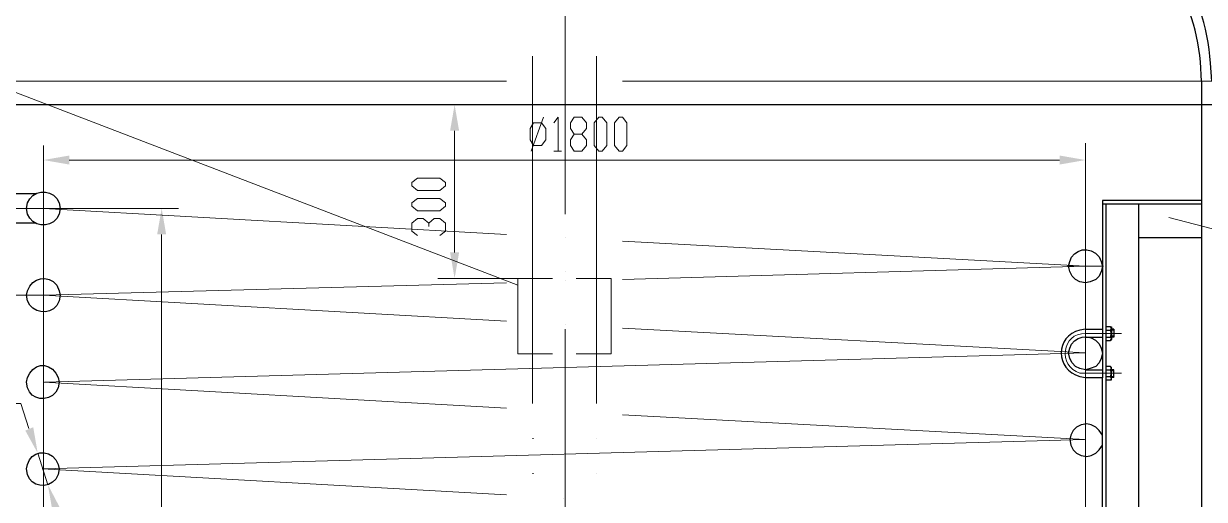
# Model space of a CAD drawing. Header units: millimetres. Extents: x 1435 to 2259, y 1083 to 2249.
# Drawn here: x 1595.8 to 1784.5, y 1907.4 to 1983.4 of the extents above; entities that cross this region are included whole.
import ezdxf

# ---------------------------------------------------------------- set-up
doc = ezdxf.new("R2010")
doc.units = ezdxf.units.MM
doc.layers.add('1', color=7, linetype='Continuous')

msp = doc.modelspace()

# ---------------------------------------------------------------- hatches: boundary and pattern name
h = msp.add_hatch(color=0)
h.dxf.hatch_style = 2
h.paths.add_polyline_path([(1663.95, 1966.28), (1665.39, 1966.28), (1664.67, 1970.42)])
h = msp.add_hatch(color=0)
h.dxf.hatch_style = 2
h.paths.add_polyline_path([(1603.11, 1962.32), (1603.11, 1960.88), (1598.97, 1961.6)])
h = msp.add_hatch(color=0)
h.dxf.hatch_style = 2
h.paths.add_polyline_path([(1761.33, 1962.32), (1761.33, 1960.88), (1765.47, 1961.6)])
h = msp.add_hatch(color=0)
h.dxf.hatch_style = 2
h.paths.add_polyline_path([(1617.15, 1949.72), (1618.59, 1949.72), (1617.87, 1953.86)])
h = msp.add_hatch(color=0)
h.dxf.hatch_style = 2
h.paths.add_polyline_path([(1663.95, 1946.84), (1665.39, 1946.84), (1664.67, 1942.7)])
h = msp.add_hatch(color=0)
h.dxf.hatch_style = 2
h.paths.add_polyline_path([(1597.35, 1918.94), (1596.09, 1918.4), (1598.07, 1914.8)])
h = msp.add_hatch(color=0)
h.dxf.hatch_style = 2
h.paths.add_polyline_path([(1601.67, 1905.98), (1600.41, 1905.62), (1599.69, 1909.76)])

# ---------------------------------------------------------------- linework, layer by layer
at = {"layer": '1', "color": 0, "lineweight": 9}
for points in [[(1682.31, 2100.92), (1682.31, 1952.96)], [(1674.75, 1941.62), (1500.33, 2008.58)], [(1677.09, 1978.16), (1677.09, 1922.72)], [(1687.35, 1978.16), (1687.35, 1922.72)], [(1578.81, 1974.2), (1672.95, 1974.2)], [(1682.31, 1974.2), (1682.31, 1974.2)], [(1691.49, 1974.2), (1785.63, 1974.2)], [(1670.61, 1970.42), (1661.97, 1970.42)], [(1677.27, 1963.94), (1676.73, 1964.84), (1676.73, 1966.64), (1677.27, 1967.54), (1678.53, 1967.54), (1679.25, 1966.64), (1679.25, 1964.84), (1678.53, 1963.94), (1677.27, 1963.94)], [(1676.91, 1963.04), (1678.89, 1968.44)], [(1680.51, 1967.54), (1681.23, 1968.44), (1681.23, 1963.04)], [(1683.75, 1963.04), (1683.21, 1963.94), (1683.21, 1964.84), (1683.75, 1965.74), (1685.01, 1965.74), (1685.73, 1966.64), (1685.73, 1967.54), (1685.01, 1968.44), (1683.75, 1968.44), (1683.21, 1967.54), (1683.21, 1966.64), (1683.75, 1965.74)], [(1687.71, 1963.04), (1686.99, 1963.94), (1686.99, 1967.54), (1687.71, 1968.44), (1688.25, 1968.44), (1688.97, 1967.54), (1688.97, 1963.94), (1688.25, 1963.04), (1687.71, 1963.04)], [(1690.95, 1963.04), (1690.23, 1963.94), (1690.23, 1967.54), (1690.95, 1968.44), (1691.49, 1968.44), (1692.21, 1967.54), (1692.21, 1963.94), (1691.49, 1963.04), (1690.95, 1963.04)], [(1664.67, 1966.28), (1664.67, 1946.84)], [(1685.01, 1965.74), (1685.73, 1964.84), (1685.73, 1963.94), (1685.01, 1963.04), (1683.75, 1963.04)], [(1598.97, 1963.94), (1598.97, 1958.72)], [(1765.47, 1959.08), (1765.47, 1964.3)], [(1680.51, 1963.04), (1681.77, 1963.04)], [(1603.11, 1961.6), (1761.33, 1961.6)], [(1598.97, 1959.08), (1598.97, 1875.38)], [(1663.23, 1957.46), (1662.33, 1956.74), (1658.73, 1956.74), (1657.83, 1957.46), (1657.83, 1958), (1658.73, 1958.72), (1662.33, 1958.72), (1663.23, 1958), (1663.23, 1957.46)], [(1765.47, 1959.08), (1765.47, 1875.38)], [(1663.23, 1954.22), (1662.33, 1953.5), (1658.73, 1953.5), (1657.83, 1954.22), (1657.83, 1954.76), (1658.73, 1955.48), (1662.33, 1955.48), (1663.23, 1954.76), (1663.23, 1954.22)], [(1598.97, 1953.86), (1557.75, 1953.86)], [(1598.97, 1953.86), (1588.71, 1953.86)], [(1598.97, 1953.86), (1672.95, 1949.72)], [(1598.97, 1953.86), (1620.57, 1953.86)], [(1658.73, 1949.54), (1657.83, 1950.26), (1657.83, 1951.52), (1658.73, 1952.24), (1659.63, 1952.24), (1660.53, 1951.52), (1660.53, 1950.98)], [(1660.53, 1951.52), (1661.43, 1952.24), (1662.33, 1952.24), (1663.23, 1951.52), (1663.23, 1950.26), (1662.33, 1949.54)], [(1778.79, 1952.42), (1875.99, 1927.22)], [(1617.87, 1949.72), (1617.87, 1791.68)], [(1682.31, 1949.18), (1682.31, 1949.18)], [(1691.49, 1948.64), (1765.47, 1944.68)], [(1765.47, 1941.8), (1765.47, 1947.56)], [(1682.31, 1943.78), (1682.31, 1943.78)], [(1691.49, 1942.52), (1765.47, 1944.68)], [(1762.59, 1944.68), (1768.35, 1944.68)], [(1598.97, 1940), (1672.95, 1941.98)], [(1674.75, 1942.7), (1661.97, 1942.7)], [(1674.75, 1930.64), (1674.75, 1942.7), (1680.33, 1942.7)], [(1682.31, 1942.34), (1682.31, 1942.34)], [(1684.11, 1942.7), (1689.69, 1942.7)], [(1689.69, 1942.7), (1689.69, 1930.64)], [(1598.97, 1940), (1588.71, 1940)], [(1598.97, 1940), (1672.95, 1935.86)], [(1682.31, 1935.32), (1682.31, 1935.32)], [(1682.31, 1934.6), (1682.31, 1786.82)], [(1691.49, 1934.78), (1765.47, 1930.82)], [(1769.97, 1934.42), (1769.61, 1934.42)], [(1769.97, 1933.52), (1769.61, 1933.52)], [(1599.15, 1926.14), (1765.47, 1930.82)], [(1674.75, 1930.64), (1680.33, 1930.64)], [(1684.11, 1930.64), (1689.69, 1930.64)], [(1769.97, 1927.94), (1769.61, 1927.94)], [(1598.97, 1926.14), (1672.95, 1922)], [(1765.47, 1927.58), (1771.23, 1927.58)], [(1769.97, 1927.04), (1769.61, 1927.04)], [(1570.71, 1922.72), (1595.37, 1922.72), (1596.63, 1918.76)], [(1682.31, 1921.46), (1682.31, 1921.46)], [(1691.49, 1920.92), (1765.47, 1916.96)], [(1598.97, 1912.28), (1765.29, 1916.96)], [(1677.09, 1917.14), (1677.27, 1917.14)], [(1687.35, 1917.14), (1687.35, 1917.14)], [(1599.69, 1909.76), (1598.07, 1914.8)], [(1598.79, 1912.28), (1672.95, 1908.14)], [(1677.09, 1911.56), (1677.27, 1911.56)], [(1687.35, 1911.56), (1687.35, 1911.56)], [(1682.13, 1907.6), (1682.13, 1907.6)]]:
    msp.add_lwpolyline(points, dxfattribs=at)
at = {"layer": '1', "color": 0, "lineweight": 25}
for points in [[(1784.01, 1974.2), (1784.01, 1970.42)], [(1785.63, 1970.42), (1578.81, 1970.42)], [(1784.01, 1970.42), (1784.01, 1780.7)], [(1597.71, 1956.2), (1565.13, 1956.2)], [(1784.01, 1955.12), (1768.17, 1955.12), (1767.99, 1728.5)], [(1784.01, 1954.58), (1768.17, 1954.58)], [(1768.71, 1954.58), (1768.71, 1728.86)], [(1773.93, 1954.58), (1773.93, 1733.36)], [(1597.71, 1951.52), (1565.13, 1951.52)], [(1784.01, 1949.18), (1773.93, 1949.18)], [(1765.47, 1934.6), (1768.17, 1934.6)], [(1768.71, 1934.96), (1768.71, 1934.78), (1768.71, 1934.42), (1768.71, 1933.88), (1768.71, 1933.34), (1768.71, 1933.16), (1768.71, 1932.8), (1769.43, 1932.8)], [(1768.71, 1934.96), (1768.71, 1934.96)], [(1768.71, 1934.96), (1768.71, 1932.98)], [(1769.43, 1934.96), (1768.71, 1934.96)], [(1768.71, 1934.42), (1769.43, 1934.42)], [(1769.43, 1933.34), (1769.61, 1933.88), (1769.43, 1934.42), (1769.61, 1934.78), (1769.43, 1934.96)], [(1769.43, 1934.96), (1769.61, 1934.96), (1769.61, 1932.98), (1769.43, 1932.8)], [(1769.97, 1934.6), (1769.61, 1934.6)], [(1769.97, 1934.6), (1769.97, 1933.34)], [(1765.47, 1933.34), (1768.17, 1933.34)], [(1768.71, 1933.34), (1769.43, 1933.34)], [(1768.71, 1932.98), (1768.71, 1932.8)], [(1769.43, 1932.8), (1769.61, 1933.16), (1769.43, 1933.34)], [(1769.97, 1933.34), (1769.61, 1933.34)], [(1765.47, 1928.12), (1768.17, 1928.12)], [(1768.71, 1928.66), (1768.71, 1928.3), (1768.71, 1928.12)], [(1769.43, 1928.66), (1768.71, 1928.66), (1768.71, 1928.48), (1768.71, 1926.5)], [(1768.71, 1926.5), (1769.43, 1926.5), (1769.61, 1926.5), (1769.61, 1928.48)], [(1768.71, 1928.12), (1768.71, 1927.58), (1768.71, 1927.04)], [(1768.71, 1928.12), (1769.43, 1928.12)], [(1769.43, 1928.66), (1769.61, 1928.48)], [(1769.43, 1926.5), (1769.61, 1926.68), (1769.43, 1927.04), (1769.61, 1927.58), (1769.43, 1928.12), (1769.61, 1928.3), (1769.43, 1928.66)], [(1769.97, 1928.12), (1769.61, 1928.12)], [(1769.97, 1926.86), (1769.97, 1928.12)], [(1765.47, 1926.86), (1768.17, 1926.86)], [(1768.71, 1927.04), (1768.71, 1926.68), (1768.71, 1926.5)], [(1768.71, 1927.04), (1769.43, 1927.04)], [(1768.71, 1926.5), (1768.71, 1926.5)], [(1769.97, 1926.86), (1769.61, 1926.86)], [(1768.17, 1916.96), (1768.17, 1917.68), (1767.63, 1918.4), (1767.09, 1918.94), (1766.37, 1919.3), (1765.65, 1919.48), (1764.75, 1919.3), (1764.03, 1918.94), (1763.49, 1918.4), (1763.13, 1917.68), (1762.95, 1916.96), (1763.13, 1916.06), (1763.49, 1915.34), (1764.03, 1914.8), (1764.75, 1914.44), (1765.65, 1914.26), (1766.37, 1914.44), (1767.09, 1914.8), (1767.63, 1915.34), (1768.17, 1916.06), (1768.17, 1916.96)]]:
    msp.add_lwpolyline(points, dxfattribs=at)
for points, knots in [([(1785.63, 1974.2), (1785.63, 1974.2), (1785.45, 1977.08), (1785.45, 1977.08), (1784.55, 1988.78), (1777.89, 1999.76), (1767.81, 2005.7), (1767.81, 2005.7), (1765.29, 2007.14), (1765.29, 2007.14)], [0, 0, 0, 0, 1, 1, 1, 2, 2, 2, 3, 3, 3, 3]), ([(1599.87, 2005.7), (1599.87, 2005.7), (1597.35, 2004.08), (1597.35, 2004.08), (1587.63, 1998.32), (1581.69, 1988.42), (1580.61, 1977.26), (1580.61, 1977.26), (1580.43, 1974.2), (1580.43, 1974.2)], [0, 0, 0, 0, 1, 1, 1, 2, 2, 2, 3, 3, 3, 3]), ([(1784.01, 1974.2), (1784.01, 1974.2), (1783.83, 1977.26), (1783.83, 1977.26), (1782.75, 1988.24), (1776.63, 1998.32), (1767.09, 2004.08), (1767.09, 2004.08), (1764.57, 2005.7), (1764.57, 2005.7)], [0, 0, 0, 0, 1, 1, 1, 2, 2, 2, 3, 3, 3, 3]), ([(1601.67, 1953.86), (1601.67, 1953.86), (1601.49, 1954.76), (1601.49, 1954.76), (1601.49, 1954.76), (1601.13, 1955.48), (1601.13, 1955.48), (1599.87, 1957.1), (1597.17, 1956.74), (1596.45, 1954.76), (1596.45, 1954.76), (1596.27, 1953.86), (1596.27, 1953.86), (1596.27, 1953.86), (1596.45, 1952.96), (1596.45, 1952.96), (1597.17, 1950.98), (1599.87, 1950.62), (1601.13, 1952.24), (1601.13, 1952.24), (1601.49, 1952.96), (1601.49, 1952.96), (1601.49, 1952.96), (1601.67, 1953.86), (1601.67, 1953.86)], [0, 0, 0, 0, 1, 1, 1, 2, 2, 2, 3, 3, 3, 4, 4, 4, 5, 5, 5, 6, 6, 6, 7, 7, 7, 8, 8, 8, 8]), ([(1768.17, 1944.68), (1768.17, 1944.68), (1767.99, 1945.4), (1767.99, 1945.4), (1767.99, 1945.4), (1767.63, 1946.12), (1767.63, 1946.12), (1766.19, 1948.1), (1763.49, 1947.38), (1762.95, 1945.4), (1762.95, 1945.4), (1762.77, 1944.68), (1762.77, 1944.68), (1762.77, 1944.68), (1762.95, 1943.78), (1762.95, 1943.78), (1762.95, 1943.78), (1763.31, 1943.06), (1763.31, 1943.06), (1763.31, 1943.06), (1763.85, 1942.52), (1763.85, 1942.52), (1763.85, 1942.52), (1764.57, 1942.16), (1764.57, 1942.16), (1764.57, 1942.16), (1765.47, 1941.98), (1765.47, 1941.98), (1765.47, 1941.98), (1766.19, 1942.16), (1766.19, 1942.16), (1766.19, 1942.16), (1767.09, 1942.52), (1767.09, 1942.52), (1767.09, 1942.52), (1767.63, 1943.06), (1767.63, 1943.06), (1767.63, 1943.06), (1767.99, 1943.78), (1767.99, 1943.78), (1767.99, 1943.78), (1768.17, 1944.68), (1768.17, 1944.68)], [0, 0, 0, 0, 1, 1, 1, 2, 2, 2, 3, 3, 3, 4, 4, 4, 5, 5, 5, 6, 6, 6, 7, 7, 7, 8, 8, 8, 9, 9, 9, 10, 10, 10, 11, 11, 11, 12, 12, 12, 13, 13, 13, 14, 14, 14, 14]), ([(1601.67, 1940), (1601.67, 1940), (1601.49, 1940.72), (1601.49, 1940.72), (1601.49, 1940.72), (1601.13, 1941.62), (1601.13, 1941.62), (1599.69, 1943.42), (1597.17, 1942.88), (1596.45, 1940.72), (1596.45, 1940.72), (1596.27, 1940), (1596.27, 1940), (1596.27, 1940), (1596.45, 1939.1), (1596.45, 1939.1), (1597.17, 1937.12), (1599.87, 1936.76), (1601.13, 1938.38), (1601.13, 1938.38), (1601.49, 1939.1), (1601.49, 1939.1), (1601.49, 1939.1), (1601.67, 1940), (1601.67, 1940)], [0, 0, 0, 0, 1, 1, 1, 2, 2, 2, 3, 3, 3, 4, 4, 4, 5, 5, 5, 6, 6, 6, 7, 7, 7, 8, 8, 8, 8]), ([(1765.47, 1934.6), (1765.47, 1934.6), (1764.57, 1934.42), (1764.57, 1934.42), (1760.61, 1933.52), (1760.61, 1928.12), (1764.57, 1927.04), (1764.57, 1927.04), (1765.47, 1926.86), (1765.47, 1926.86)], [0, 0, 0, 0, 1, 1, 1, 2, 2, 2, 3, 3, 3, 3]), ([(1768.17, 1930.82), (1768.17, 1930.82), (1767.99, 1931.54), (1767.99, 1931.54), (1767.99, 1931.54), (1767.63, 1932.26), (1767.63, 1932.26), (1766.19, 1934.06), (1763.49, 1933.52), (1762.95, 1931.54), (1762.95, 1931.54), (1762.77, 1930.82), (1762.77, 1930.82), (1762.77, 1930.82), (1762.95, 1929.92), (1762.95, 1929.92), (1762.95, 1929.92), (1763.31, 1929.2), (1763.31, 1929.2), (1763.31, 1929.2), (1763.85, 1928.66), (1763.85, 1928.66), (1763.85, 1928.66), (1764.57, 1928.3), (1764.57, 1928.3), (1764.57, 1928.3), (1765.47, 1928.12), (1765.47, 1928.12), (1765.47, 1928.12), (1766.19, 1928.3), (1766.19, 1928.3), (1766.19, 1928.3), (1767.09, 1928.66), (1767.09, 1928.66), (1767.09, 1928.66), (1767.63, 1929.2), (1767.63, 1929.2), (1767.63, 1929.2), (1767.99, 1929.92), (1767.99, 1929.92), (1767.99, 1929.92), (1768.17, 1930.82), (1768.17, 1930.82)], [0, 0, 0, 0, 1, 1, 1, 2, 2, 2, 3, 3, 3, 4, 4, 4, 5, 5, 5, 6, 6, 6, 7, 7, 7, 8, 8, 8, 9, 9, 9, 10, 10, 10, 11, 11, 11, 12, 12, 12, 13, 13, 13, 14, 14, 14, 14]), ([(1601.49, 1926.14), (1601.49, 1926.14), (1601.31, 1926.86), (1601.31, 1926.86), (1601.31, 1926.86), (1600.95, 1927.58), (1600.95, 1927.58), (1599.69, 1929.56), (1597.17, 1929.02), (1596.45, 1926.86), (1596.45, 1926.86), (1596.27, 1926.14), (1596.27, 1926.14), (1596.27, 1926.14), (1596.45, 1925.24), (1596.45, 1925.24), (1596.99, 1923.26), (1599.69, 1922.9), (1600.95, 1924.52), (1600.95, 1924.52), (1601.31, 1925.24), (1601.31, 1925.24), (1601.31, 1925.24), (1601.49, 1926.14), (1601.49, 1926.14)], [0, 0, 0, 0, 1, 1, 1, 2, 2, 2, 3, 3, 3, 4, 4, 4, 5, 5, 5, 6, 6, 6, 7, 7, 7, 8, 8, 8, 8]), ([(1601.49, 1912.28), (1601.49, 1912.28), (1601.31, 1913), (1601.31, 1913), (1601.31, 1913), (1600.95, 1913.72), (1600.95, 1913.72), (1599.69, 1915.52), (1596.99, 1915.16), (1596.45, 1913), (1596.45, 1913), (1596.27, 1912.28), (1596.27, 1912.28), (1596.27, 1912.28), (1596.45, 1911.38), (1596.45, 1911.38), (1596.99, 1909.4), (1599.69, 1909.04), (1600.95, 1910.66), (1600.95, 1910.66), (1601.31, 1911.38), (1601.31, 1911.38), (1601.31, 1911.38), (1601.49, 1912.28), (1601.49, 1912.28)], [0, 0, 0, 0, 1, 1, 1, 2, 2, 2, 3, 3, 3, 4, 4, 4, 5, 5, 5, 6, 6, 6, 7, 7, 7, 8, 8, 8, 8])]:
    msp.add_open_spline(points, degree=3, knots=knots, dxfattribs=at)
at = {"layer": '1', "color": 0, "lineweight": 9}
msp.add_open_spline([(1771.23, 1933.88), (1771.23, 1933.88), (1765.47, 1933.88), (1765.47, 1933.88), (1761.69, 1934.06), (1760.97, 1928.66), (1764.57, 1927.58), (1764.57, 1927.58), (1765.47, 1927.58), (1765.47, 1927.58)], degree=3, knots=[0, 0, 0, 0, 1, 1, 1, 2, 2, 2, 3, 3, 3, 3], dxfattribs=at)

doc.saveas('drawing.dxf')
